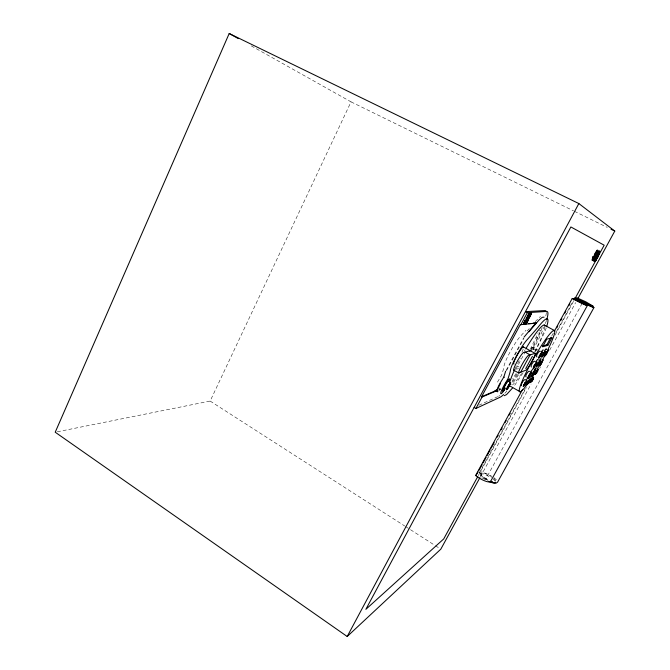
<?xml version="1.0" encoding="UTF-8"?>
<svg xmlns="http://www.w3.org/2000/svg" width="670" height="670" viewBox="0 0 670 670"><rect width="100%" height="100%" fill="white"/><g stroke="black" fill="none" stroke-linecap="round" stroke-linejoin="round"><path stroke-width="0.5" stroke-dasharray="3.35 2.51" d="M500.373 389.203L498.756 387.804M530.9 351.976L537.859 338.157L542.382 327.22M492.09 476.923L484.402 473.087L480.884 472.995L481.747 475.532L487.902 479.98M480.884 472.995L480.164 474.469L480.457 475.34L485.582 479.812M530.246 349.363L538.186 332.856M57.268 431.798L210.145 401.07L351.03 101.857L250.111 45.233M530.724 350.527L535.774 340.804A49.22 6.809 -60.5 0 0 540.372 331.014M533.144 349.782L537.365 341.675A49.253 6.717 -60.5 0 0 544.057 326.977M506.151 370.284L523.496 338.107M506.612 370.535L523.957 338.358M515.716 369.53L524.644 353.023M531.695 348.995L532.65 347.236L537.491 349.882M535.129 352.035L544.316 332.873A44.094 5.846 -60.5 0 0 546.226 327.873M551.712 336.055L553.713 332.387M488.095 480.491L481.738 476.194L479.41 472.668L525.364 388.525M556.335 331.817L573.319 300.721M478.313 475.6L526.452 387.469M555.036 335.151L573.587 301.19M480.415 476.739L531.059 384.153M539.576 368.575L540.581 366.741M549.609 350.243L575.681 302.572M483.489 478.673A6.323 1.667 29.5 0 0 485.851 478.933L582.322 303.075M533.01 349.941L533.982 348.174L532.65 347.236M497.475 382.135L501.545 375.284A78.005 11.901 -59.7 0 0 503.84 367.319A19.547 2.864 -60.5 0 1 510.155 351.834A19.547 2.864 -60.5 0 1 521.067 335.553L526.009 330.226M523.119 372.78L514.61 385.409M479.41 472.668L479.846 472.057L482.392 471.948L491.194 475.717M498.413 391.221L500.431 388.759M499.535 389.119L498.966 389.865L499.41 390.116M535.213 321.625L540.489 316.433M527.181 330.863L529.283 328.585M478.841 405.258L497.668 396.657M499.979 389.371L500.842 388.994M480.407 473.874L483.924 473.958L491.604 477.794M516.67 369.187L518.588 368.5M537.273 349.949L536.075 350.293L531.193 347.621M532.792 348.492L533.982 348.174M351.03 101.857L573.486 210.841M574.424 211.301L607.271 227.39M539.358 330.193L540.983 331.072M536.243 337.278L537.859 338.157M516.779 365.736L519.133 367.043M485.851 478.933L487.425 479.829M210.145 401.07L404.714 525.983M405.593 526.545L434.646 545.204M435.525 545.765L439.93 548.596M493.932 477.635L496.52 479.988M493.715 478.171L496.152 481.328M493.237 479.042L495.339 481.328M482.643 478.38A6.323 1.667 29.5 0 1 481.738 478.003M517.608 374.513A44.036 6.013 -60.5 0 1 511.327 383.558M516.017 373.625A44.011 6.097 -60.5 0 1 512.567 378.734M546.268 312.681A49.22 6.809 -60.5 0 1 545.388 317.664M516.98 373.827A49.22 6.809 -60.5 0 1 512.064 381.113M499.795 395.509A49.22 6.809 -60.5 0 1 498.614 396.23M546.477 320.369A49.253 6.717 -60.5 0 1 544.425 326.055M518.555 374.714A49.253 6.717 -60.5 0 1 511.754 384.655M506.771 391.071A49.253 6.717 -60.5 0 1 504.795 393.307M523.203 349.095A9.883 1.382 -60.5 0 1 521.603 352.797M544.903 326.868A35.133 4.64 -60.5 0 1 534.459 351.993M521.562 373.575A35.133 4.64 -60.5 0 1 512.6 384.882M514.853 369.279A35.133 4.64 -60.5 0 1 517.19 364.463M517.634 363.584A35.133 4.64 -60.5 0 1 520.498 358.115M524.308 351.298A35.133 4.64 -60.5 0 1 525.272 349.656"/><path stroke-width="1" d="M596.978 253.495L595.312 255.22L596.04 255.772C599.407 251.928 590.84 262.799 594.298 259.985L593.637 259.65M595.035 254.223L596.702 251.149L595.965 253.176L596.836 253.486L597.992 250.329L596.066 252.866L594.726 257.02L593.092 259.399L593.963 256.97L593.067 256.677L591.979 260.186M531.511 381.037C530.514 382.57 532.91 379.387 531.201 380.661L530.096 382.118L530.975 380.761M528.571 378.073L528.295 377.486M529.61 371.381C528.823 369.48 524.099 377.143 526.168 376.984M534.911 361.423C534.183 359.396 529.451 367.076 531.461 367.026M536.276 368.366L536.034 367.746L534.275 369.664M538.236 359.991C538.169 358.107 536.025 361.465 535.682 362.051M540.372 351.373C539.702 349.229 534.953 356.926 536.921 356.984M541.151 359.246L540.933 358.576L539.191 360.46M546.419 349.455L546.226 348.743L544.501 350.586M532.65 378.634L531.771 380.15L532.633 378.6M532.541 379.212L532.097 379.999L532.977 378.458L532.382 379.622M496.236 389.806L497.391 390.468L497.693 391.766M594.357 260.504L594.315 261.124L594.7 260.865M505.657 371.205L503.798 377.118L499.887 383.5A10.251 1.449 -60.2 0 0 497.115 389.563L496.805 390.794L497.249 391.046A10.251 1.441 -60.2 0 1 500.339 383.759M597.221 250.94L597.322 249.994L594.767 253.788L592.456 260.571L594.533 257.791L596.015 253.335L597.372 251.484L596.635 253.511M531.511 377.059L531.653 375.887L529.643 377.863M525.992 383.801L526.771 382.335L524.711 384.404L525.514 382.872L524.979 384.061M525.741 368.575L532.424 356.289M594.818 255.454L594.265 256.71M592.95 259.591L593.042 260.396M594.524 260.069L595.061 258.896M577.682 298.904L614.784 231.075L578.846 203.554L229.199 33.5L55.216 432.217L347.194 636.5L440.81 549.157L479.913 477.66M530.657 381.657L530.791 380.845M596.099 255.094L596.024 254.416M597.573 255.555L596.911 256.895L596.417 256.702L596.895 255.881M593.553 260.169L593.352 260.597L593.394 260.127M546.804 326.139A44.094 5.846 -60.5 0 0 537.826 327.538L527.633 339.137A19.589 2.722 -60.5 0 0 516.754 355.485A19.589 2.722 -60.5 0 0 510.322 370.946A78.206 11.306 -59.7 0 1 507.927 378.885L506.562 381.138A10.268 1.399 -60.2 0 0 501.068 391.774A10.268 1.399 -60.2 0 0 502.86 392.084L504.761 388.893A7.085 0.963 -60.2 0 1 502.843 389.404A7.085 0.963 -60.2 0 1 507.977 380.309A7.085 0.963 -60.2 0 1 508.974 381.431M525.741 320.905L524.778 322.881L526.469 320.52L525.598 321.893M593.293 256.635L592.422 259.055L593.159 258.335M526.762 322.019L527.541 320.402L527.056 320.696M594.298 259.985C591.878 265.286 601.501 247.046 596.04 255.772M597.64 257.263L598.503 255.153L597.154 257.071L597.64 257.263L596.417 256.702M596.593 259.173L595.044 261.493L596.593 257.741L599.03 254.181L597.263 258.293L596.61 258.042L595.705 260.463L596.593 259.173L595.865 258.813L595.178 259.868M593.31 258.846L593.536 258.419M347.194 636.5L578.846 203.554M538.362 363.994L540.146 360.845L537.223 365.703L538.337 364.212M497.391 390.468L482.082 397L481.604 396.724L520.238 324.716L536.511 322.974L533.312 323.074M474.125 407.41L475.935 408.457L482.082 397M520.732 324.984L527.34 312.672L546.62 311.441A49.253 6.717 -60.5 0 1 546.77 319.431M523.597 323.359L525.263 320.26L528.437 319.925L526.721 322.94L523.597 323.359L525.188 320.218L528.437 319.925M595.421 258.176L596.325 256.535M524.92 322.856L525.975 320.913M524.97 322.856L526.293 320.52M527.198 320.419L525.841 322.747M527.382 320.402C524.61 325.762 527.776 320.134 526.654 322.128M526.679 322.655L528.228 320.31M523.999 337.186L536.059 322.731M520.665 372.294L530.129 354.849L525.146 352.11M525.783 382.746L524.903 384.295L525.799 383.885M525.113 384.203L525.933 382.813M542.407 345.996L546.837 344.79L550.438 338.191M554.216 331.466L572.239 298.435L587.33 305.595L490.607 481.42A10.184 2.688 29.5 0 1 484.762 480.884A10.184 2.688 29.5 0 1 475.616 475.532L522.675 389.278M477.09 473.874L478.095 472.04M479.092 470.206L482.099 464.695M483.104 462.853L486.11 457.342M487.115 455.508L490.122 449.997M491.127 448.163L494.133 442.652M497.14 437.142L498.145 435.299M501.152 429.788L502.148 427.954M505.155 422.443L506.16 420.609M509.167 415.09L510.171 413.256M556.787 327.839L557.792 325.997M560.798 320.486L561.803 318.652M564.81 313.141L565.807 311.307M568.813 305.796L569.818 303.954M595.965 256.309L596.786 254.5L597.816 254.985L598 253.989M597.573 253.687L598.653 251.995M551.921 337.923L546.762 339.146L542.583 346.817L547.867 345.352L551.921 337.923L550.891 337.362M599.876 251.359L599.097 250.915L597.297 253.57L598.318 254.056L599.801 251.175L594.156 260.965L597.816 254.985M573.813 299.808L574.818 297.983L585.103 303.912L593.93 307.614L592.238 306.391M477.819 476.504L443.724 538.923L365.87 609.332L570.874 226.954L604.173 245.203L574.592 299.356M531.101 380.434L532.03 378.893L531.436 379.823M531.385 380.3C533.37 376.339 531.494 381.23 531.528 379.647M531.277 380.627L530.539 381.908L530.74 380.979M531.511 380.518L531.101 381.657M531.017 381.691L531.754 380.409M594.541 256.811L595.772 255.722M596.61 258.042L595.881 257.674L596.702 257.615M593.93 307.614L497.584 482.166L496.219 483.087L494.694 482.969L490.49 481.63M503.882 390.719L505.23 388.324M593.402 257.942L593.654 257.506M530.305 372.093L535.062 366.431L537.005 361.917L533.906 365.577L533.228 368.416M525.205 322.161L524.979 322.538L525.95 320.553L524.359 322.881L525.682 320.545L524.543 322.806L525.096 322.84M594.457 258.109L593.871 259.055M544.149 352.654L545.062 351.507L542.683 356.189C541.134 356.875 546.502 350.134 543.965 352.973M596.744 255.806L597.129 255.178M525.933 380.309L527.952 377.721M541.486 353.35L540.866 354.137L542.189 352.236L539.526 357.102M541.419 351.649L542.859 349.958L543.462 350.05M531.678 379.555L531.821 379.111M531.896 380.024L532.541 378.776L531.854 379.982M512.676 387.846L506.545 394.613L504.225 395.694M528.923 331.809L538.847 320.21L542.189 317.337L544.107 317.153M475.616 475.532L476.588 474.796M475.935 408.457L500.239 397.159A49.253 6.717 -60.5 0 0 503.597 394.538M531.251 381.037L531.812 380.501L531.193 380.778M526.268 383.039L526.536 382.536M531.846 379.471L532.114 378.977M495.465 482.827L493.564 483.137L488.765 481.537M481.604 396.724L496.947 390.216M496.772 390.108L494.778 390.953L495.406 391.314M535.045 353.358L529.024 355.192A10.301 1.348 -60.4 0 0 521.972 364.748A10.301 1.348 -60.4 0 0 519.501 372.738L526.134 370.066A9.924 1.256 -60.4 0 0 532.541 360.184A9.924 1.256 -60.4 0 0 534.886 353.274M593.963 256.97L593.067 256.677M523.303 324.33L526.369 323.945M528.412 323.694L531.947 323.551M595.965 253.176L596.836 253.486M526.997 322.613L526.461 322.68L527.751 320.361L526.654 322.396L527.139 322.345M521.469 385.685C520.766 384.086 523.53 379.664 525.305 379.438M525.749 321.617L526.193 320.788M574.617 298.485L575.061 298.493M576.82 298.711L576.275 298.594L583.386 302.924L592.498 307.011L591.861 306.366M574.977 297.874L577.155 298.644M490.599 481.261L492.467 481.906M611.032 229.232L614.784 231.075M598.436 252.18L599.014 252.473M595.312 255.22L595.982 255.555M595.596 256.032L596.258 256.367M596.534 257.933L597.263 258.293M595.931 259.022L596.66 259.382M593.193 260.538L594.307 261.024M527.34 312.672L525.464 311.659L544.936 310.545A49.22 6.809 -60.5 0 1 546.209 311.893M544.216 325.025L554.174 330.369M546.837 344.79L547.867 345.352M523.27 346.901L535.171 353.433M513.865 370.292L518.865 373.081M229.199 33.5L238.285 38.6M503.798 377.118L504.25 377.378M520.196 391.799L510.473 386.297A35.133 4.64 -60.5 0 1 509.451 385.652M497.266 391.33L496.822 391.079L497.291 391.707M504.904 387.771A4.196 0.57 -60.2 0 1 504.259 387.419A4.196 0.57 -60.2 0 1 506.788 382.738A4.196 0.57 -60.2 0 1 508.304 381.49M587.33 305.595A10.636 0.62 27.2 0 1 582.062 303.518A10.636 0.62 27.2 0 1 572.239 298.435M514.518 369.957A10.284 1.407 -60.4 0 1 516.913 361.942A10.284 1.407 -60.4 0 1 524.007 352.428L530.188 350.695A9.908 1.306 -60.4 0 0 529.568 351.122M513.974 364.111A9.883 1.382 -60.5 0 1 517.349 354.924A9.883 1.382 -60.5 0 1 523.588 347.077M528.999 381.925A35.259 4.246 -60.4 0 1 522.541 380.242A35.259 4.246 -60.4 0 1 549.459 334.389A35.259 4.246 -60.4 0 1 547.616 350.209M545.346 354.648A35.259 4.246 -60.4 0 1 542.591 359.798M539.191 365.812A35.259 4.246 -60.4 0 1 537.7 368.341M534.216 374.044A35.259 4.246 -60.4 0 1 532.148 377.26M509.635 382.93A35.133 4.64 -60.5 0 1 514.426 370.2M526.226 348.04A35.133 4.64 -60.5 0 1 544.919 326.248M530.221 313.987L529.836 314.984L530.489 313.267L527.282 319.054L530.221 313.987M524.51 322.647L525.531 320.813L524.51 322.647M532.575 374.388L533.68 372.562L532.575 374.388M529.886 379.664L527.767 383.5L529.886 379.664M548.102 350.393L545.397 355.15L548.102 350.393M506.972 388.684L506.956 388.935A3.392 0.452 -60.2 0 0 507.542 388.567L510.389 382.972L506.972 388.684M526.109 318.962L527.106 318.284L529.786 313.409L526.587 318.535L528.873 313.468L526.109 318.962M523.99 322.932L525.339 320.595L523.99 322.932M530.33 315.897L529.024 318.493L528.077 318.937L531.101 313.317L531.62 313.317L530.33 315.897M523.253 386.305C527.927 385.392 529.074 373.684 523.253 386.305M526.62 384.413C531.109 383.583 532.399 371.976 526.62 384.413M527.625 377.788L527.91 378.391L529.769 376.364L531.67 371.917L529.585 373.944L527.625 377.788M529.794 382.704C534.107 381.95 535.531 370.443 529.794 382.704M531.478 375.376L531.745 375.979L533.546 373.994L535.431 369.614L533.412 371.59L531.478 375.376M535.171 374.136L537.868 369.538L535.171 374.136M534.417 374.522C538.58 374.028 540.221 362.16 534.417 374.522M536.36 366.205L536.603 366.85L538.379 364.907L540.305 360.468L538.303 362.386L536.36 366.205M538.462 357.646L538.705 358.349L540.514 356.415L542.482 351.834L540.456 353.735L538.462 357.646M530.004 316.391L528.588 318.258L530.004 316.391M539.333 365.334L539.551 365.971L541.285 364.07L543.186 359.715L541.243 361.591L539.333 365.334M531.251 314.021L529.978 315.671L531.251 314.021M541.553 356.641L541.77 357.336L543.538 355.443L545.481 350.946L543.521 352.797L541.553 356.641M540.363 364.48L541.561 362.47L540.422 364.555M542.784 360.343L540.12 365.058L542.784 360.343M535.037 370.175L532.349 374.949L535.037 370.175M544.635 355.485L544.836 356.172L546.544 354.313L548.479 349.891L546.569 351.708L544.635 355.485M527.474 383.784L530.179 379.187L527.474 383.784M507.291 388.081C510.414 385.87 510.766 380.426 507.291 388.081M527.382 320.687L526.905 321.374L527.382 320.687M533.915 371.925L534.752 370.636L533.915 371.925M593.989 259.6L595.747 257.305L593.989 259.6M524.375 384.061L523.932 385.141L525.205 382.796L524.375 384.061M524.677 383.927L524.233 384.999L525.506 382.662L524.677 383.927M532.591 379.329L531.578 381.171L532.809 378.927L532.591 379.329M532.859 379.212L531.854 381.046L533.086 378.801L532.859 379.212M526.771 320.469L525.339 322.814L526.771 320.469M526.377 321.19C525.305 323.158 527.064 319.766 526.377 321.19M526.159 382.939L525.858 383.391L526.159 382.939M534.551 365.552L534.04 367.093L536.796 362.219L534.551 365.552M530.715 372.905L528.261 377.595L531.352 372.646L530.715 372.905M536.159 363.215L534.668 365.502L536.159 363.215M592.983 306.14L583.871 302.044L576.753 297.723L585.798 301.802L592.983 306.14M507.785 388.508A4.196 0.561 -60.2 0 0 510.716 382.57A4.196 0.561 -60.2 0 0 507.274 387.453A4.196 0.561 -60.2 0 0 507.785 388.508"/></g></svg>
